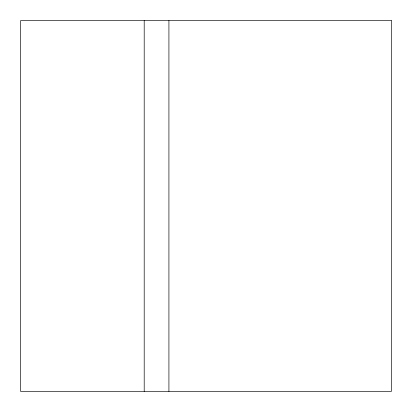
<?xml version="1.0" encoding="UTF-8"?>
<svg xmlns="http://www.w3.org/2000/svg" width="412" height="412" viewBox="0 0 412 412"><rect width="100%" height="100%" fill="white"/><g stroke="black" fill="none" stroke-linecap="round" stroke-linejoin="round"><path stroke-width="0.62" d="M168.92 20.6L168.92 391.4M144.2 20.6L144.2 391.4M391.4 20.6L20.6 20.6L20.6 391.4L391.4 391.4L391.4 20.6"/></g></svg>
